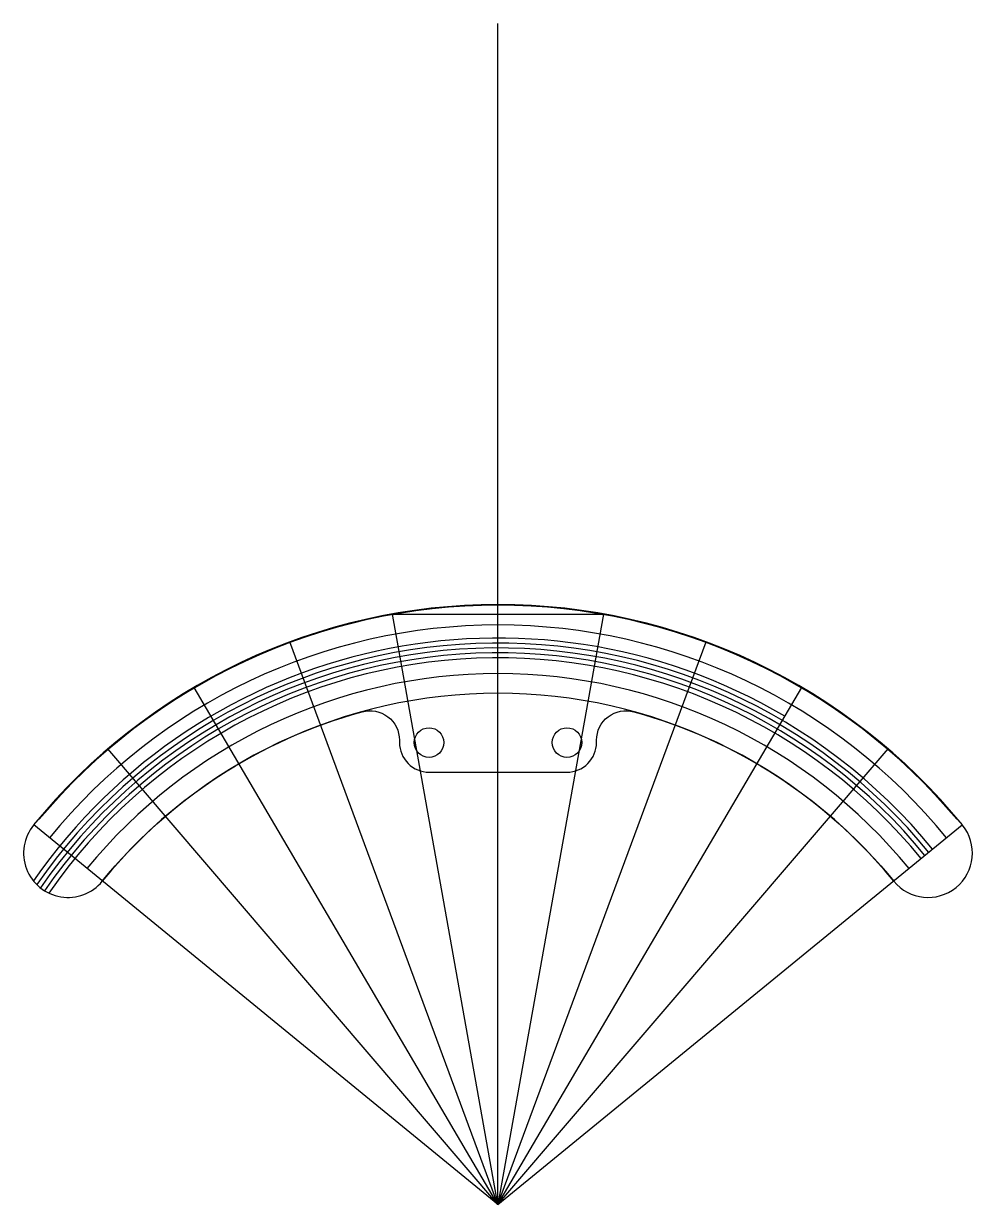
# Model space of a CAD drawing. Header units: millimetres. Extents: x -48 to 48, y 120 to 240.
import ezdxf

# ---------------------------------------------------------------- set-up
doc = ezdxf.new("R2010")
doc.units = ezdxf.units.MM
doc.layers.get('0').update_dxf_attribs({"linetype": 'CONTINUOUS'})

msp = doc.modelspace()

# ---------------------------------------------------------------- linework, layer by layer
for q in [(0, 239.93), (-21.11, 177.21), (21.11, 177.21), (-30.84, 172.59), (30.84, 172.59), (-39.6, 166.34), (39.6, 166.34), (-47.12, 158.64), (47.12, 158.64)]:
    msp.add_line((0, 120.14), q)
msp.add_lwpolyline([(0, 120.14), (-10.72, 180.03), (10.72, 180.03)], close=True)
msp.add_lwpolyline([(7, 163.99, 0.414214), (10, 166.99), (10, 167.23, -0.495508), (13.8, 170.12, -0.155375), (40.16, 152.94, 0.474428), (-40.16, 152.94, -0.155375), (-13.8, 170.12, -0.495508), (-10, 167.23), (-10, 166.99, 0.414214), (-7, 163.99)], format="xyb", close=True)
for centre in [(-7, 166.99), (7, 166.99)]:
    msp.add_circle(centre, 1.5)
for centre, radius, start, end in [((0, 120.14), 60.85, 39.238, 140.762), ((0, 120.14), 60.85, 39.238, 140.762), ((0, 120.14), 60.78, 39.9994, 140.0006), ((0, 120.14), 58.78, 39.25, 140.75), ((0, 120.14), 57.45, 59.55, 145.1575), ((0, 120.14), 56.95, 39.25, 145.2742), ((0, 120.14), 56.45, 39.25, 145.3339), ((0, 120.14), 55.95, 39.25, 145.3373), ((0, 120.14), 55.45, 39.25, 145.2829), ((0, 120.14), 53.85, 39.238, 140.762), ((-43.64, 155.78), 4.5, 140.762, 320.762), ((43.64, 155.78), 4.5, -140.762, 39.238)]:
    msp.add_arc(centre, radius, start, end)

doc.saveas('drawing.dxf')
